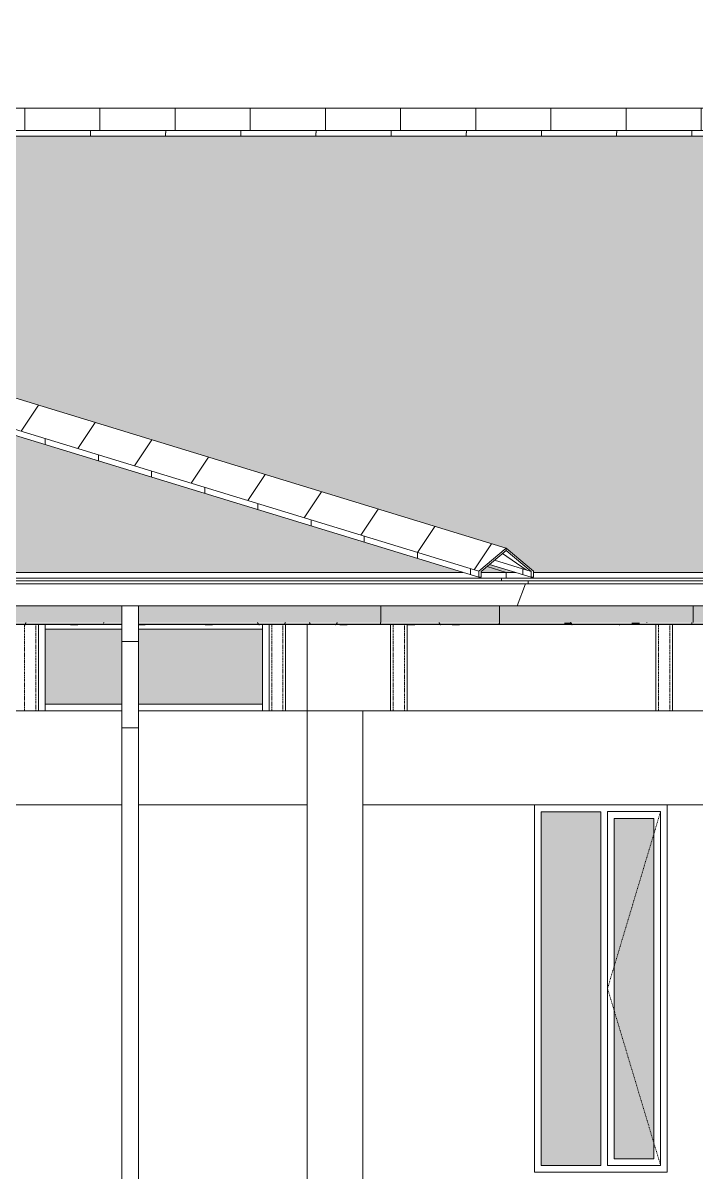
# Model space of a CAD drawing. Header units: millimetres. Extents: x -35517 to 139323, y -3702 to 5999.
# Drawn here: x -17809 to -14765, y 720 to 5915 of the extents above; entities that cross this region are included whole.
import ezdxf

# ---------------------------------------------------------------- set-up
doc = ezdxf.new("R2010")
doc.units = ezdxf.units.MM
doc.linetypes.add('Dash', pattern=[6.35, 3.175, -3.175])
doc.linetypes.add('Hidden', pattern=[7.14375, 4.7625, -2.38125])
for name, color, linetype, lineweight in [('A-GENM', 13, 'Continuous', 5), ('A-GLAZ', 151, 'Continuous', 5), ('A-GLAZ-CURT', 52, 'Continuous', 5), ('A-GLAZ-CWMG', 51, 'Continuous', 5), ('A-GLAZ-HDLN', 1, 'Dash', 9), ('A-ROOF', 132, 'Continuous', 9), ('A-ROOF-OTLN', 132, 'Continuous', 5), ('A-ROOF-PATT', 132, 'Continuous', 9), ('A-WALL', 113, 'Continuous', 9), ('I-WALL', 2, 'Continuous', 9), ('S-COLS', 52, 'Continuous', 5)]:
    doc.layers.add(name, color=color, linetype=linetype, lineweight=lineweight)
pattern_1 = [(0, (-28770.69, 0), (406.4, 101.6), [33.528, -271.272, 33.528, -271.272, -1625.6]), (0, (-28770.69, 0), (406.4, 101.6), [-609.6, 33.528, -576.072, 33.528, -271.272, -711.2]), (0, (-28770.69, 0), (406.4, 101.6), [-1524, 33.528, -169.672, 33.528, -474.472]), (120, (-28618.29, 50.8), (-291.18818, 301.15272), [33.528, -271.272, 33.528, -271.272, -1625.6]), (120, (-28618.29, 50.8), (-291.18818, 301.15272), [-609.6, 33.528, -576.072, 33.528, -271.272, -711.2]), (120, (-28618.29, 50.8), (-291.18818, 301.15272), [-1524, 33.528, -169.672, 33.528, -474.472]), (240, (-28567.49, 254), (-115.21182, -402.75272), [33.528, -271.272, 33.528, -271.272, -1625.6]), (240, (-28567.49, 254), (-115.21182, -402.75272), [-609.6, 33.528, -576.072, 33.528, -271.272, -711.2]), (240, (-28567.49, 254), (-115.21182, -402.75272), [-1524, 33.528, -169.672, 33.528, -474.472])]

# ---------------------------------------------------------------- blocks, each defined once
blk = doc.blocks.new('Column Steel Square Hollow Sections - 75x75-V136-GENERAL NORTH ELEVATION')
at = {"layer": 'S-COLS', "linetype": 'Hidden'}
for p, q in [((-16684.1, 3195), (-16684.1, 2805)), ((-16633.1, 2805), (-16633.1, 3195))]:
    blk.add_line(p, q, dxfattribs=at)
blk = doc.blocks.new('W-02 900x1660 - 600-1481346-GENERAL NORTH ELEVATION')
at = {"layer": 'A-GLAZ'}
for points in [[(-15195.1, 750), (-15195.1, 2349), (-15465.1, 2349), (-15465.1, 750), (-15244, 750)], [(-14955.1, 780), (-14955.1, 2319), (-15135.1, 2319), (-15135.1, 780), (-15002.7, 780)]]:
    blk.add_hatch(color=256, dxfattribs=at).paths.add_polyline_path(points)
for p, q in [((-15465.1, 2349), (-15465.1, 750)), ((-15465.1, 2349), (-15195.1, 2349)), ((-15195.1, 750), (-15195.1, 2349)), ((-14925.1, 2350), (-15165.1, 2350)), ((-15165.1, 2350), (-15165.1, 750)), ((-14925.1, 750), (-14925.1, 2350)), ((-15135.1, 2319), (-14955.1, 2319)), ((-15135.1, 780), (-15135.1, 2319)), ((-14955.1, 2319), (-14955.1, 780)), ((-14955.1, 780), (-15135.1, 780)), ((-15465.1, 750), (-15195.1, 750)), ((-15165.1, 750), (-14925.1, 750))]:
    blk.add_line(p, q, dxfattribs=at)
at = {"layer": 'A-GLAZ-HDLN'}
for p, q in [((-14925.1, 2350), (-15165.1, 1550)), ((-15165.1, 1550), (-14925.1, 750))]:
    blk.add_line(p, q, dxfattribs=at)
blk = doc.blocks.new('FP_143-GENERAL NORTH ELEVATION')
at = {"layer": 'A-ROOF-OTLN'}
blk.add_line((-15663.1, 3195), (-12546.1, 3195), dxfattribs=at)
at = {"layer": 'A-ROOF-PATT', "lineweight": 5}
for p, q in [((-15656.3, 3197), (-12546.1, 3197)), ((-15359.5, 3201.8), (-15326, 3201.8)), ((-15333.3, 3204.1), (-15333.5, 3204.5)), ((-15333.1, 3203.8), (-15333.3, 3204.1)), ((-15332.9, 3203.4), (-15333.1, 3203.8)), ((-15332.7, 3203), (-15332.9, 3203.4)), ((-15332.5, 3202.6), (-15332.7, 3203)), ((-15332.3, 3202.3), (-15332.5, 3202.6)), ((-15332.1, 3201.9), (-15332.3, 3202.3)), ((-15331.9, 3201.6), (-15332.1, 3201.9)), ((-15331.7, 3201.2), (-15331.9, 3201.6)), ((-15331.6, 3200.9), (-15331.7, 3201.2)), ((-15331.4, 3200.5), (-15331.6, 3200.9)), ((-15331.2, 3200.2), (-15331.4, 3200.5)), ((-15331, 3199.8), (-15331.2, 3200.2)), ((-15330.8, 3199.5), (-15331, 3199.8)), ((-15330.6, 3199.2), (-15330.8, 3199.5)), ((-15330.4, 3198.8), (-15330.6, 3199.2)), ((-15330.2, 3198.5), (-15330.4, 3198.8)), ((-15330, 3198.2), (-15330.2, 3198.5)), ((-15329.8, 3197.9), (-15330, 3198.2)), ((-15329.6, 3197.6), (-15329.8, 3197.9)), ((-15329.5, 3197.4), (-15329.6, 3197.6)), ((-15329.3, 3197.1), (-15329.5, 3197.4)), ((-15329.1, 3196.8), (-15329.3, 3197.1)), ((-15328.9, 3196.6), (-15329.1, 3196.8)), ((-15328.7, 3196.3), (-15328.9, 3196.6)), ((-15328.5, 3196.1), (-15328.7, 3196.3)), ((-15328.3, 3195.9), (-15328.5, 3196.1)), ((-15328.1, 3195.7), (-15328.3, 3195.9)), ((-15327.9, 3195.5), (-15328.1, 3195.7)), ((-15327.7, 3195.3), (-15327.9, 3195.5)), ((-15327.5, 3195.1), (-15327.7, 3195.3)), ((-15327.3, 3194.9), (-15327.5, 3195.1)), ((-15327.2, 3194.8), (-15327.3, 3194.9)), ((-15327, 3194.6), (-15327.2, 3194.8)), ((-15326.8, 3194.5), (-15327, 3194.6)), ((-15326.6, 3194.4), (-15326.8, 3194.5)), ((-15326.4, 3194.2), (-15326.6, 3194.4)), ((-15326.2, 3194.2), (-15326.4, 3194.2)), ((-15326, 3194.1), (-15326.2, 3194.2)), ((-15325.8, 3194), (-15326, 3194.1)), ((-15325.6, 3193.9), (-15325.8, 3194)), ((-15325.4, 3193.9), (-15325.6, 3193.9)), ((-15325.2, 3193.9), (-15325.4, 3193.9)), ((-15325, 3193.8), (-15325.2, 3193.9)), ((-15112.1, 3193.9), (-15112.3, 3193.8)), ((-15111.9, 3193.9), (-15112.1, 3193.9)), ((-15111.7, 3193.9), (-15111.9, 3193.9)), ((-15111.6, 3194), (-15111.7, 3193.9)), ((-15111.4, 3194.1), (-15111.6, 3194)), ((-15111.2, 3194.1), (-15111.4, 3194.1)), ((-15111, 3194.2), (-15111.2, 3194.1)), ((-15110.8, 3194.4), (-15111, 3194.2)), ((-15110.6, 3194.5), (-15110.8, 3194.4)), ((-15110.4, 3194.6), (-15110.6, 3194.5)), ((-15110.2, 3194.7), (-15110.4, 3194.6)), ((-15110, 3194.9), (-15110.2, 3194.7)), ((-15109.8, 3195.1), (-15110, 3194.9)), ((-15109.7, 3195.2), (-15109.8, 3195.1)), ((-15054.7, 3201.8), (-15021.2, 3201.8)), ((-14987.5, 3202.8), (-14987.6, 3202.5)), ((-14987.3, 3203.1), (-14987.5, 3202.8)), ((-14987.1, 3203.5), (-14987.3, 3203.1)), ((-14986.9, 3203.8), (-14987.1, 3203.5)), ((-14986.8, 3204.2), (-14986.9, 3203.8)), ((-14986.6, 3204.5), (-14986.8, 3204.2)), ((-14973.8, 3194), (-14974, 3194.1)), ((-14973.6, 3193.9), (-14973.8, 3194)), ((-14973.5, 3193.9), (-14973.6, 3193.9)), ((-14973.3, 3193.9), (-14973.5, 3193.9)), ((-14973.1, 3193.8), (-14973.3, 3193.9)), ((-14783.3, 3197), (-14783.3, 3204.5))]:
    blk.add_line(p, q, dxfattribs=at)
blk = doc.blocks.new('FP_144-GENERAL NORTH ELEVATION')
at = {"layer": 'A-ROOF-OTLN'}
for p, q in [((-27098.6, 3195), (-17362.1, 3195)), ((-17287.1, 3195), (-15663.1, 3195))]:
    blk.add_line(p, q, dxfattribs=at)
at = {"layer": 'A-ROOF-PATT', "lineweight": 5}
for p, q in [((-27098.6, 3197), (-17362.1, 3197)), ((-17803.7, 3193.9), (-17803.9, 3193.8)), ((-17803.5, 3193.9), (-17803.7, 3193.9)), ((-17803.3, 3193.9), (-17803.5, 3193.9)), ((-17803.1, 3194), (-17803.3, 3193.9)), ((-17802.9, 3194.1), (-17803.1, 3194)), ((-17802.7, 3194.2), (-17802.9, 3194.1)), ((-17802.5, 3194.2), (-17802.7, 3194.2)), ((-17802.3, 3194.4), (-17802.5, 3194.2)), ((-17802.1, 3194.5), (-17802.3, 3194.4)), ((-17802, 3194.6), (-17802.1, 3194.5)), ((-17801.8, 3194.8), (-17802, 3194.6)), ((-17801.6, 3194.9), (-17801.8, 3194.8)), ((-17801.4, 3195.1), (-17801.6, 3194.9)), ((-17801.2, 3195.3), (-17801.4, 3195.1)), ((-17801, 3195.5), (-17801.2, 3195.3)), ((-17800.8, 3195.7), (-17801, 3195.5)), ((-17800.6, 3195.9), (-17800.8, 3195.7)), ((-17800.4, 3196.1), (-17800.6, 3195.9)), ((-17800.2, 3196.3), (-17800.4, 3196.1)), ((-17800, 3196.6), (-17800.2, 3196.3)), ((-17799.9, 3196.8), (-17800, 3196.6)), ((-17799.7, 3197.1), (-17799.9, 3196.8)), ((-17799.5, 3197.4), (-17799.7, 3197.1)), ((-17799.3, 3197.6), (-17799.5, 3197.4)), ((-17799.1, 3197.9), (-17799.3, 3197.6)), ((-17798.9, 3198.2), (-17799.1, 3197.9)), ((-17798.7, 3198.5), (-17798.9, 3198.2)), ((-17798.5, 3198.8), (-17798.7, 3198.5)), ((-17798.3, 3199.2), (-17798.5, 3198.8)), ((-17798.1, 3199.5), (-17798.3, 3199.2)), ((-17797.9, 3199.8), (-17798.1, 3199.5)), ((-17797.7, 3200.2), (-17797.9, 3199.8)), ((-17797.6, 3200.5), (-17797.7, 3200.2)), ((-17797.4, 3200.9), (-17797.6, 3200.5)), ((-17797.2, 3201.2), (-17797.4, 3200.9)), ((-17797, 3201.6), (-17797.2, 3201.2)), ((-17796.8, 3201.9), (-17797, 3201.6)), ((-17796.8, 3194.2), (-17796.9, 3194.3)), ((-17796.6, 3202.3), (-17796.8, 3201.9)), ((-17796.6, 3194.1), (-17796.8, 3194.2)), ((-17796.4, 3202.6), (-17796.6, 3202.3)), ((-17796.4, 3194.1), (-17796.6, 3194.1)), ((-17796.2, 3203), (-17796.4, 3202.6)), ((-17796.2, 3194), (-17796.4, 3194.1)), ((-17796, 3203.4), (-17796.2, 3203)), ((-17796, 3193.9), (-17796.2, 3194)), ((-17795.8, 3203.8), (-17796, 3203.4)), ((-17795.8, 3193.9), (-17796, 3193.9)), ((-17795.6, 3204.1), (-17795.8, 3203.8)), ((-17795.6, 3193.9), (-17795.8, 3193.9)), ((-17795.4, 3204.5), (-17795.6, 3204.1)), ((-17795.5, 3193.8), (-17795.6, 3193.9)), ((-17594.7, 3193.9), (-17561.2, 3193.9)), ((-17444.8, 3202), (-17445, 3201.6)), ((-17444.6, 3202.3), (-17444.8, 3202)), ((-17444.4, 3202.7), (-17444.6, 3202.3)), ((-17444.2, 3203.1), (-17444.4, 3202.7)), ((-17444.1, 3203.4), (-17444.2, 3203.1)), ((-17443.9, 3203.8), (-17444.1, 3203.4)), ((-17443.7, 3204.1), (-17443.9, 3203.8)), ((-17443.5, 3204.5), (-17443.7, 3204.1)), ((-17287.1, 3197), (-15656.3, 3197)), ((-17287.1, 3193.9), (-17256.4, 3193.9)), ((-16985.1, 3193.9), (-16951.6, 3193.9)), ((-16747.8, 3204.1), (-16748, 3204.5)), ((-16747.7, 3203.8), (-16747.8, 3204.1)), ((-16747.5, 3203.4), (-16747.7, 3203.8)), ((-16747.3, 3203), (-16747.5, 3203.4)), ((-16747.1, 3202.6), (-16747.3, 3203)), ((-16746.9, 3202.3), (-16747.1, 3202.6)), ((-16746.7, 3201.9), (-16746.9, 3202.3)), ((-16746.5, 3201.6), (-16746.7, 3201.9)), ((-16746.3, 3201.2), (-16746.5, 3201.6)), ((-16746.1, 3200.9), (-16746.3, 3201.2)), ((-16745.9, 3200.5), (-16746.1, 3200.9)), ((-16745.7, 3200.2), (-16745.9, 3200.5)), ((-16745.5, 3199.8), (-16745.7, 3200.2)), ((-16745.4, 3199.5), (-16745.5, 3199.8)), ((-16745.2, 3199.2), (-16745.4, 3199.5)), ((-16745, 3198.8), (-16745.2, 3199.2)), ((-16744.8, 3198.5), (-16745, 3198.8)), ((-16744.6, 3198.2), (-16744.8, 3198.5)), ((-16744.4, 3197.9), (-16744.6, 3198.2)), ((-16744.2, 3197.6), (-16744.4, 3197.9)), ((-16744, 3197.4), (-16744.2, 3197.6)), ((-16743.8, 3197.1), (-16744, 3197.4)), ((-16743.6, 3196.8), (-16743.8, 3197.1)), ((-16743.4, 3196.6), (-16743.6, 3196.8)), ((-16743.2, 3196.3), (-16743.4, 3196.6)), ((-16743.1, 3196.1), (-16743.2, 3196.3)), ((-16742.9, 3195.9), (-16743.1, 3196.1)), ((-16742.7, 3195.7), (-16742.9, 3195.9)), ((-16742.5, 3195.5), (-16742.7, 3195.7)), ((-16742.3, 3195.3), (-16742.5, 3195.5)), ((-16742.1, 3195.1), (-16742.3, 3195.3)), ((-16741.9, 3194.9), (-16742.1, 3195.1)), ((-16741.7, 3194.8), (-16741.9, 3194.9)), ((-16741.5, 3194.6), (-16741.7, 3194.8)), ((-16741.3, 3194.5), (-16741.5, 3194.6)), ((-16741.1, 3194.4), (-16741.3, 3194.5)), ((-16740.9, 3194.2), (-16741.1, 3194.4)), ((-16740.8, 3194.2), (-16740.9, 3194.2)), ((-16740.6, 3194.1), (-16740.8, 3194.2)), ((-16740.4, 3194), (-16740.6, 3194.1)), ((-16740.2, 3193.9), (-16740.4, 3194)), ((-16740, 3193.9), (-16740.2, 3193.9)), ((-16739.8, 3193.9), (-16740, 3193.9)), ((-16739.6, 3193.8), (-16739.8, 3193.9)), ((-16625.7, 3198.3), (-16625.9, 3198)), ((-16625.5, 3198.6), (-16625.7, 3198.3)), ((-16625.3, 3198.9), (-16625.5, 3198.6)), ((-16625.1, 3199.2), (-16625.3, 3198.9)), ((-16624.9, 3199.5), (-16625.1, 3199.2)), ((-16624.7, 3199.9), (-16624.9, 3199.5)), ((-16624.5, 3200.2), (-16624.7, 3199.9)), ((-16624.4, 3200.5), (-16624.5, 3200.2)), ((-16624.2, 3200.9), (-16624.4, 3200.5)), ((-16624, 3201.2), (-16624.2, 3200.9)), ((-16623.8, 3201.6), (-16624, 3201.2)), ((-16623.6, 3201.9), (-16623.8, 3201.6)), ((-16623.4, 3202.3), (-16623.6, 3201.9)), ((-16623.2, 3202.7), (-16623.4, 3202.3)), ((-16623, 3203), (-16623.2, 3202.7)), ((-16622.8, 3203.4), (-16623, 3203)), ((-16622.7, 3203.8), (-16622.8, 3203.4)), ((-16622.5, 3204.1), (-16622.7, 3203.8)), ((-16622.3, 3204.5), (-16622.5, 3204.1)), ((-16513.2, 3204.1), (-16513.4, 3204.5)), ((-16513, 3203.8), (-16513.2, 3204.1)), ((-16512.8, 3203.4), (-16513, 3203.8)), ((-16512.6, 3203), (-16512.8, 3203.4)), ((-16512.4, 3202.7), (-16512.6, 3203)), ((-16512.3, 3202.3), (-16512.4, 3202.7)), ((-16512.1, 3201.9), (-16512.3, 3202.3)), ((-16511.9, 3201.6), (-16512.1, 3201.9)), ((-16511.7, 3201.2), (-16511.9, 3201.6)), ((-16511.5, 3200.9), (-16511.7, 3201.2)), ((-16511.3, 3200.5), (-16511.5, 3200.9)), ((-16511.1, 3200.2), (-16511.3, 3200.5)), ((-16510.9, 3199.9), (-16511.1, 3200.2)), ((-16510.7, 3199.5), (-16510.9, 3199.9)), ((-16510.5, 3199.2), (-16510.7, 3199.5)), ((-16510.4, 3198.9), (-16510.5, 3199.2)), ((-16510.2, 3198.6), (-16510.4, 3198.9)), ((-16510, 3198.3), (-16510.2, 3198.6)), ((-16509.8, 3198), (-16510, 3198.3)), ((-16509.6, 3197.7), (-16509.8, 3198)), ((-16509.4, 3197.4), (-16509.6, 3197.7)), ((-16509.2, 3197.1), (-16509.4, 3197.4)), ((-16509, 3196.9), (-16509.2, 3197.1)), ((-16508.8, 3196.6), (-16509, 3196.9)), ((-16508.6, 3196.4), (-16508.8, 3196.6)), ((-16508.5, 3196.1), (-16508.6, 3196.4)), ((-16508.3, 3195.9), (-16508.5, 3196.1)), ((-16508.1, 3195.7), (-16508.3, 3195.9)), ((-16507.9, 3195.5), (-16508.1, 3195.7)), ((-16507.7, 3195.3), (-16507.9, 3195.5)), ((-16507.5, 3195.1), (-16507.7, 3195.3)), ((-16395.9, 3193.9), (-16396.1, 3193.8)), ((-16395.7, 3193.9), (-16395.9, 3193.9)), ((-16395.5, 3193.9), (-16395.7, 3193.9)), ((-16395.3, 3194), (-16395.5, 3193.9)), ((-16395.1, 3194.1), (-16395.3, 3194)), ((-16394.9, 3194.2), (-16395.1, 3194.1)), ((-16394.7, 3194.2), (-16394.9, 3194.2)), ((-16394.5, 3194.4), (-16394.7, 3194.2)), ((-16394.3, 3194.5), (-16394.5, 3194.4)), ((-16394.1, 3194.6), (-16394.3, 3194.5)), ((-16394, 3194.8), (-16394.1, 3194.6)), ((-16393.8, 3194.9), (-16394, 3194.8)), ((-16393.6, 3195.1), (-16393.8, 3194.9)), ((-16393.4, 3195.3), (-16393.6, 3195.1)), ((-16393.2, 3195.5), (-16393.4, 3195.3)), ((-16393, 3195.7), (-16393.2, 3195.5)), ((-16392.8, 3195.9), (-16393, 3195.7)), ((-16392.6, 3196.1), (-16392.8, 3195.9)), ((-16392.4, 3196.3), (-16392.6, 3196.1)), ((-16392.2, 3196.6), (-16392.4, 3196.3)), ((-16392, 3196.8), (-16392.2, 3196.6)), ((-16391.8, 3197.1), (-16392, 3196.8)), ((-16391.7, 3197.4), (-16391.8, 3197.1)), ((-16391.5, 3197.6), (-16391.7, 3197.4)), ((-16391.3, 3197.9), (-16391.5, 3197.6)), ((-16391.1, 3198.2), (-16391.3, 3197.9)), ((-16390.9, 3198.5), (-16391.1, 3198.2)), ((-16390.7, 3198.8), (-16390.9, 3198.5)), ((-16390.5, 3199.2), (-16390.7, 3198.8)), ((-16390.3, 3199.5), (-16390.5, 3199.2)), ((-16390.1, 3199.8), (-16390.3, 3199.5)), ((-16389.9, 3200.2), (-16390.1, 3199.8)), ((-16389.7, 3200.5), (-16389.9, 3200.2)), ((-16389.6, 3200.9), (-16389.7, 3200.5)), ((-16389.4, 3201.2), (-16389.6, 3200.9)), ((-16389.2, 3201.6), (-16389.4, 3201.2)), ((-16389, 3201.9), (-16389.2, 3201.6)), ((-16388.8, 3202.3), (-16389, 3201.9)), ((-16388.6, 3202.6), (-16388.8, 3202.3)), ((-16388.4, 3203), (-16388.6, 3202.6)), ((-16388.2, 3203.4), (-16388.4, 3203)), ((-16388, 3203.8), (-16388.2, 3203.4)), ((-16387.8, 3204.1), (-16388, 3203.8)), ((-16387.6, 3204.5), (-16387.8, 3204.1)), ((-16375.5, 3193.9), (-16342, 3193.9)), ((-16192.1, 3197), (-16192.1, 3204.5)), ((-16070.7, 3193.9), (-16037.2, 3193.9)), ((-15926.6, 3204.1), (-15926.8, 3204.5)), ((-15926.4, 3203.8), (-15926.6, 3204.1)), ((-15926.2, 3203.4), (-15926.4, 3203.8)), ((-15926, 3203), (-15926.2, 3203.4)), ((-15925.9, 3202.6), (-15926, 3203)), ((-15925.7, 3202.3), (-15925.9, 3202.6)), ((-15925.5, 3201.9), (-15925.7, 3202.3)), ((-15925.3, 3201.6), (-15925.5, 3201.9)), ((-15925.1, 3201.2), (-15925.3, 3201.6)), ((-15924.9, 3200.9), (-15925.1, 3201.2)), ((-15924.7, 3200.5), (-15924.9, 3200.9)), ((-15924.5, 3200.2), (-15924.7, 3200.5)), ((-15924.3, 3199.8), (-15924.5, 3200.2)), ((-15924.1, 3199.5), (-15924.3, 3199.8)), ((-15923.9, 3199.2), (-15924.1, 3199.5)), ((-15923.7, 3198.8), (-15923.9, 3199.2)), ((-15923.6, 3198.5), (-15923.7, 3198.8)), ((-15923.4, 3198.2), (-15923.6, 3198.5)), ((-15923.2, 3197.9), (-15923.4, 3198.2)), ((-15923, 3197.6), (-15923.2, 3197.9)), ((-15922.8, 3197.4), (-15923, 3197.6)), ((-15922.6, 3197.1), (-15922.8, 3197.4)), ((-15922.4, 3196.8), (-15922.6, 3197.1)), ((-15922.2, 3196.6), (-15922.4, 3196.8)), ((-15922, 3196.3), (-15922.2, 3196.6)), ((-15921.8, 3196.1), (-15922, 3196.3)), ((-15921.6, 3195.9), (-15921.8, 3196.1)), ((-15921.4, 3195.7), (-15921.6, 3195.9)), ((-15921.3, 3195.5), (-15921.4, 3195.7)), ((-15921.1, 3195.3), (-15921.3, 3195.5)), ((-15920.9, 3195.1), (-15921.1, 3195.3)), ((-15920.7, 3194.9), (-15920.9, 3195.1)), ((-15920.5, 3194.8), (-15920.7, 3194.9)), ((-15920.3, 3194.6), (-15920.5, 3194.8)), ((-15920.1, 3194.5), (-15920.3, 3194.6)), ((-15919.9, 3194.4), (-15920.1, 3194.5)), ((-15919.7, 3194.2), (-15919.9, 3194.4)), ((-15919.5, 3194.2), (-15919.7, 3194.2)), ((-15919.3, 3194.1), (-15919.5, 3194.2)), ((-15919.2, 3194), (-15919.3, 3194.1)), ((-15919, 3193.9), (-15919.2, 3194)), ((-15918.8, 3193.9), (-15919, 3193.9)), ((-15918.6, 3193.9), (-15918.8, 3193.9)), ((-15918.4, 3193.8), (-15918.6, 3193.9)), ((-15867.5, 3193.9), (-15834, 3193.9))]:
    blk.add_line(p, q, dxfattribs=at)
blk = doc.blocks.new('Column Steel Square Hollow Sections - 75x75-V145-GENERAL NORTH ELEVATION')
at = {"layer": 'S-COLS', "linetype": 'Hidden'}
for p, q in [((-17802.2, 3195), (-17802.2, 2805)), ((-17751.2, 2805), (-17751.2, 3195))]:
    blk.add_line(p, q, dxfattribs=at)
blk = doc.blocks.new('Column Steel Square Hollow Sections - 75x75-1394927-GENERAL NORTH ELEVATION')
at = {"layer": 'S-COLS', "linetype": 'Hidden'}
for p, q in [((-30156.1, 3195), (-30156.1, 2805)), ((-30105.1, 2805), (-30105.1, 3195))]:
    blk.add_line(p, q, dxfattribs=at)
blk = doc.blocks.new('Column Steel Square Hollow Sections - 75x75-V148-GENERAL NORTH ELEVATION')
at = {"layer": 'S-COLS', "linetype": 'Hidden'}
for p, q in [((-16134.1, 3195), (-16134.1, 2805)), ((-16083.1, 2805), (-16083.1, 3195))]:
    blk.add_line(p, q, dxfattribs=at)
blk = doc.blocks.new('System Panel - Glazed-V166-GENERAL NORTH ELEVATION')
at = {"layer": 'A-GLAZ-CURT'}
h = blk.add_hatch(color=256, dxfattribs=at)
h.paths.add_polyline_path([(-17709.2, 2835), (-17362.1, 2835), (-17362.1, 3175), (-17709.2, 3175), (-17709.2, 2997)])
h.paths.add_polyline_path([(-17287.1, 2835), (-16726.1, 2835), (-16726.1, 3175), (-17287.1, 3175), (-17287.1, 2997)])
blk = doc.blocks.new('Rectangular Mullion - Sheerclip 15 - 75x50 Aluminium Top and Side A Edge Frame-V167-GENERAL NORTH ELEVATION')
at = {"layer": 'A-GLAZ-CWMG'}
for p, q in [((-17709.2, 3175), (-17709.2, 3195)), ((-17362.1, 3175), (-17709.2, 3175)), ((-16726.1, 3175), (-17287.1, 3175)), ((-16726.1, 3195), (-16726.1, 3175))]:
    blk.add_line(p, q, dxfattribs=at)
blk = doc.blocks.new('Rectangular Mullion - Sheerclip 15 - 75x50 Aluminium Top and Side A Edge Frame-V168-GENERAL NORTH ELEVATION')
at = {"layer": 'A-GLAZ-CWMG'}
for p, q in [((-17709.2, 2805), (-17709.2, 2835)), ((-17362.1, 2835), (-17709.2, 2835)), ((-16726.1, 2835), (-17287.1, 2835)), ((-16726.1, 2835), (-16726.1, 2805))]:
    blk.add_line(p, q, dxfattribs=at)
blk = doc.blocks.new('Rectangular Mullion - Sheerclip 15 - 75x50 Aluminium Bottom Side B Edge Frame-V169-GENERAL NORTH ELEVATION')
at = {"layer": 'A-GLAZ-CWMG'}
for p, q in [((-16726.1, 3195), (-16726.1, 2805)), ((-16696.1, 2805), (-16696.1, 3195))]:
    blk.add_line(p, q, dxfattribs=at)
blk = doc.blocks.new('Rectangular Mullion - Sheerclip 15 - 75x50 Aluminium Bottom Side B Edge Frame-V170-GENERAL NORTH ELEVATION')
at = {"layer": 'A-GLAZ-CWMG'}
for p, q in [((-17739.2, 2805), (-17739.2, 3195)), ((-17709.2, 3195), (-17709.2, 2805))]:
    blk.add_line(p, q, dxfattribs=at)
blk = doc.blocks.new('Downpipe - Downpipe-V172-GENERAL NORTH ELEVATION')
at = {"layer": 'A-GENM'}
for p, q in [((-17362.1, 3119), (-17362.1, 3280.1)), ((-17287.1, 3280.1), (-17287.1, 3119)), ((-17362.1, 3119), (-17287.1, 3119)), ((-17362.1, 2727.6), (-17362.1, 3119)), ((-17287.1, 3119), (-17287.1, 2727.6)), ((-17362.1, 2727.6), (-17287.1, 2727.6)), ((-17362.1, 144.1), (-17362.1, 2727.6)), ((-17287.1, 2727.6), (-17287.1, 144.1)), ((-17362.1, 151.5), (-17287.1, 151.5)), ((-17362.1, 55.9), (-17362.1, 151.5)), ((-17287.1, 144.1), (-17362.1, 144.1)), ((-17287.1, 55.9), (-17287.1, 151.5)), ((-17362.1, 55.9), (-17287.1, 55.9)), ((-17362.1, 48.6), (-17362.1, 55.9)), ((-17287.1, 55.9), (-17287.1, 48.6)), ((-17287.1, 48.6), (-17362.1, 48.6)), ((-17362.1, 2.4), (-17362.1, 48.6)), ((-17287.1, 48.6), (-17287.1, 8.9))]:
    blk.add_line(p, q, dxfattribs=at)

msp = doc.modelspace()

# ---------------------------------------------------------------- hatches: boundary and pattern name
at = {"layer": 'A-ROOF-PATT', "lineweight": 5}
h = msp.add_hatch(dxfattribs=at)
h.set_pattern_fill('FP_35', color=256, style=0, pattern_type=2)
h.set_pattern_definition([(56.205, (-19569.68, 4676), (-308.4, -0.001), [])])
h.paths.add_polyline_path([(-15747.3, 3436.8), (-15623.6, 3540.1), (-23392.1, 5915.2), (-23392.1, 5774), (-16868.5, 3779.6)])
h = msp.add_hatch(dxfattribs=at)
h.set_pattern_fill('FP_34', color=256, style=0, pattern_type=2)
h.set_pattern_definition([(90, (-19631.56, 4618.24), (-240.416, 1e-14), [])])
h.paths.add_polyline_path([(-15747.3, 3424.6), (-15747.3, 3436.8), (-23392.1, 5774), (-23392.1, 5761.9), (-15871, 3462.5)])
h = msp.add_hatch(dxfattribs=at)
h.set_pattern_fill('FP_6', color=256, style=0, pattern_type=2)
h.set_pattern_definition([(0, (0, 9894.844), (323.85, 44.557), [76.2, -63.5, 88.9, -38.1, -165.1]), (0, (0, 9894.844), (323.85, 44.557), [-266.7, 114.3, -50.8]), (0, (76.2, 9896.7), (323.85, 44.557), [63.5, -241.3, 50.8, -76.2]), (0, (228.6, 9892.06), (323.85, 44.557), [38.1, -393.7]), (90, (0, 9894.84), (-107.95, 44.557), [42.701, -135.529]), (90, (76.2, 9894.84), (-107.95, 44.557), [41.773, -136.457]), (90, (139.7, 9894.84), (-107.95, 44.557), [38.988, -139.242]), (90, (228.6, 9892.06), (-107.95, 44.557), [42.701, -135.529]), (90, (266.7, 9892.06), (-107.95, 44.557), [42.701, -135.529]), (90, (381, 9894.84), (-107.95, 44.557), [40.844, -137.385])])
h.paths.add_polyline_path([(-31160.6, 3431.1), (-31047.4, 3431.1), (-31047.4, 3435.3), (-31074.1, 3457.6), (-31146.9, 3435.3)])
h.paths.add_polyline_path([(-30965.3, 3431.1), (-15818.8, 3431.1), (-23392.1, 5746.5), (-30946.9, 3436.8)])
h.paths.add_polyline_path([(-15706, 3431.1), (-15623.6, 3431.1), (-15710.1, 3457.6), (-15736.7, 3435.3), (-15736.7, 3431.1)])
h = msp.add_hatch(dxfattribs=at)
h.set_pattern_fill('FP_33', color=256, style=0, pattern_type=2)
h.set_pattern_definition([(90, (-19631.56, 4604.5), (-240.416, 1e-14), [])])
h.paths.add_polyline_path([(-15747.3, 3409.3), (-15747.3, 3424.6), (-23392.1, 5761.9), (-23392.1, 5746.5), (-15871, 3447.1)])
h = msp.add_hatch(dxfattribs=at)
h.set_pattern_fill('FP_9', color=256, style=0, pattern_type=2)
h.set_pattern_definition([(90, (-14061.3, 5480.25), (-340, 2e-14), [])])
h.paths.add_polyline_path([(-6062.2, 5429.7), (-5983.4, 5524.3), (-5994.6, 5530.8), (-22110.2, 5530.8), (-22089.9, 5517.1), (-21804.1, 5429.7), (-7199.3, 5429.7)])
h.paths.add_polyline_path([(-5983.3, 5524.5), (-5978.1, 5530.8), (-5989.2, 5530.8), (-5985.8, 5527.2)])
h = msp.add_hatch(dxfattribs=at)
h.set_pattern_fill('FP_8', color=256, style=0, pattern_type=2)
h.set_pattern_definition([(90, (-14103.38, 5423.8), (-340, 2e-14), [])])
h.paths.add_polyline_path([(-9773.6, 5417.9), (-6063.7, 5417.9), (-6062.2, 5429.7), (-21804.1, 5429.7), (-21765.3, 5417.9), (-14922.2, 5417.9)])
h = msp.add_hatch(dxfattribs=at)
h.set_pattern_fill('FP_7', color=256, style=0, pattern_type=2)
h.set_pattern_definition([(90, (-14104.12, 5410.36), (-340, 2e-14), [])])
h.paths.add_polyline_path([(-14922.2, 5402.9), (-6065.6, 5402.9), (-6063.7, 5417.9), (-21765.3, 5417.9), (-21716.2, 5402.9), (-15510.4, 5402.9)])
h = msp.add_hatch(dxfattribs=at)
h.set_pattern_fill('FP_5', color=256, style=0, pattern_type=2)
h.set_pattern_definition([(0, (0, 6539.686), (323.85, 44.557), [76.2, -63.5, 88.9, -38.1, -165.1]), (0, (0, 6539.686), (323.85, 44.557), [-266.7, 114.3, -50.8]), (0, (76.2, 6541.543), (323.85, 44.557), [63.5, -241.3, 50.8, -76.2]), (0, (228.6, 6536.9), (323.85, 44.557), [38.1, -393.7]), (90, (0, 6539.69), (-107.95, 44.557), [42.701, -135.529]), (90, (76.2, 6539.69), (-107.95, 44.557), [41.773, -136.457]), (90, (139.7, 6539.69), (-107.95, 44.557), [38.988, -139.242]), (90, (228.6, 6536.9), (-107.95, 44.557), [42.701, -135.529]), (90, (266.7, 6536.9), (-107.95, 44.557), [42.701, -135.529]), (90, (381, 6539.69), (-107.95, 44.557), [40.844, -137.385])])
h.paths.add_polyline_path([(-8003.8, 3431.1), (383.6, 3431.1), (-6065.6, 5402.9), (-21716.2, 5402.9), (-15623.6, 3540.1), (-15499.8, 3435.3), (-15499.8, 3431.1), (-8164.7, 3431.1)])
h.paths.add_polyline_path([(526.4, 3431.1), (431.3, 3460.2), (415.6, 3449.7), (415.6, 3431.1), (523.6, 3431.1)])
h.paths.add_polyline_path([(-15581.9, 3431.1), (-15698.9, 3466.9), (-15710.1, 3457.6), (-15623.6, 3431.1)])
h = msp.add_hatch(dxfattribs=at)
h.set_pattern_fill('FP_30', color=256, style=0, pattern_type=2)
h.set_pattern_definition([(90, (-15623.56, 3474.71), (-240.42, 1e-14), [])])
h.paths.add_polyline_path([(-15747.3, 3409.3), (-15736.7, 3409.3), (-15736.7, 3435.3), (-15623.6, 3529.8), (-15510.4, 3435.3), (-15510.4, 3409.3), (-15499.8, 3409.3), (-15499.8, 3436.8), (-15623.6, 3540.1), (-15747.3, 3436.8), (-15747.3, 3424.6)])
h = msp.add_hatch(dxfattribs=at)
h.set_pattern_fill('FP_31', color=256, style=0, pattern_type=2)
h.set_pattern_definition([(90, (-19394.67, 4609.84), (-240.416, 1e-14), [])])
h.paths.add_polyline_path([(-15510.4, 3409.3), (-15510.4, 3435.3), (-15676.1, 3486), (-15698.9, 3466.9), (-15595.6, 3435.3)])
h = msp.add_hatch(dxfattribs=at)
h.set_pattern_fill('FP_32', color=256, style=0, pattern_type=2)
h.set_pattern_definition([(145.26, (-19451.24, 4670.12), (-143.142, 0.0011), [])])
h.paths.add_polyline_path([(-15510.4, 3435.3), (-15623.6, 3529.8), (-15676.1, 3486), (-15515.2, 3436.8)])
h = msp.add_hatch(dxfattribs=at)
h.set_pattern_fill('FP_26', color=256, style=0, pattern_type=2)
h.set_pattern_definition(pattern_1)
h.paths.add_polyline_path([(-23288.7, 3204.5), (-17362.1, 3204.5), (-17362.1, 3280.1), (-27098.6, 3280.1), (-27098.6, 3204.5), (-23449.6, 3204.5)])
h.paths.add_polyline_path([(-15653.6, 3204.5), (-15653.6, 3280.1), (-17287.1, 3280.1), (-17287.1, 3204.5), (-15887.6, 3204.5)])
h.paths.add_polyline_path([(-30368, 3204.5), (-27173.6, 3204.5), (-27173.6, 3280.1), (-31130.6, 3280.1), (-31130.6, 3204.5)])
h = msp.add_hatch(dxfattribs=at)
h.set_pattern_fill('FP_28', color=256, style=0, pattern_type=2)
h.set_pattern_definition([(0, (-23392.1, 3309.8), (0, 1200), []), (90, (-23392, 3309.8), (-2400, 1e-13), [])])
h.paths.add_polyline_path([(-23288.7, 3204.5), (-17362.1, 3204.5), (-17362.1, 3280.1), (-27098.6, 3280.1), (-27098.6, 3204.5), (-23449.6, 3204.5)])
h.paths.add_polyline_path([(-15653.6, 3204.5), (-15653.6, 3280.1), (-17287.1, 3280.1), (-17287.1, 3204.5), (-15887.6, 3204.5)])
h.paths.add_polyline_path([(-30368, 3204.5), (-27173.6, 3204.5), (-27173.6, 3280.1), (-31130.6, 3280.1), (-31130.6, 3204.5)])
h = msp.add_hatch(dxfattribs=at)
h.set_pattern_fill('FP_26', color=256, style=0, pattern_type=2)
h.set_pattern_definition(pattern_1)
h.paths.add_polyline_path([(-8486.5, 3204.5), (-1746.1, 3204.5), (-1746.1, 3280.1), (-12471.1, 3280.1), (-12471.1, 3204.5), (-8808.3, 3204.5)])
h.paths.add_polyline_path([(496.4, 3204.5), (496.4, 3280.1), (-1671.1, 3280.1), (-1671.1, 3204.5), (-120, 3204.5)])
h.paths.add_polyline_path([(-15645.4, 3204.5), (-12546.1, 3204.5), (-12546.1, 3280.1), (-15653.6, 3280.1), (-15653.6, 3204.5)])
h = msp.add_hatch(dxfattribs=at)
h.set_pattern_fill('FP_27', color=256, style=0, pattern_type=2)
h.set_pattern_definition([(0, (-7578.6, 3309.8), (0, 1200), []), (90, (-7578.6, 3309.8), (-2400, 1e-13), [])])
h.paths.add_polyline_path([(-8486.5, 3204.5), (-1746.1, 3204.5), (-1746.1, 3280.1), (-12471.1, 3280.1), (-12471.1, 3204.5), (-8808.3, 3204.5)])
h.paths.add_polyline_path([(496.4, 3204.5), (496.4, 3280.1), (-1671.1, 3280.1), (-1671.1, 3204.5), (-120, 3204.5)])
h.paths.add_polyline_path([(-15645.4, 3204.5), (-12546.1, 3204.5), (-12546.1, 3280.1), (-15653.6, 3280.1), (-15653.6, 3204.5)])

# ---------------------------------------------------------------- linework, layer by layer
at = {"layer": 'A-ROOF'}
for p, q in [((-30965.3, 3431.1), (-15818.8, 3431.1)), ((-15736.7, 3431.1), (-15581.9, 3431.1)), ((-15623.6, 3431.1), (-15710.1, 3457.6)), ((-15623.6, 3405), (-15623.6, 3431.1)), ((-15499.8, 3431.1), (383.6, 3431.1)), ((526.4, 3405), (-31160.6, 3405))]:
    msp.add_line(p, q, dxfattribs=at)
at = {"layer": 'A-ROOF-OTLN'}
for p, q in [((-15623.6, 3540.1), (-23392.1, 5915.2)), ((-15747.3, 3436.8), (-23392.1, 5774)), ((-15747.3, 3409.3), (-23392.1, 5746.5)), ((-5994.6, 5530.8), (-22110.2, 5530.8)), ((-6062.2, 5429.7), (-21804.1, 5429.7)), ((-6065.6, 5402.9), (-21716.2, 5402.9)), ((-15623.6, 3540.1), (-15747.3, 3436.8)), ((-15499.8, 3436.8), (-15623.6, 3540.1)), ((-15736.7, 3435.3), (-15623.6, 3529.8)), ((-15510.4, 3435.3), (-15676.1, 3486)), ((-15623.6, 3529.8), (-15510.4, 3435.3)), ((-15747.3, 3436.8), (-15747.3, 3409.3)), ((-15736.7, 3409.3), (-15736.7, 3435.3)), ((-15510.4, 3409.3), (-15698.9, 3466.9)), ((-15510.4, 3435.3), (-15510.4, 3409.3)), ((-15499.8, 3409.3), (-15499.8, 3436.8)), ((626.4, 3392.3), (-31260.6, 3392.3)), ((626.4, 3379.6), (-31260.6, 3379.6)), ((-15747.3, 3409.3), (-15736.7, 3409.3)), ((-15645.4, 3392.3), (-15645.4, 3405)), ((-15574.4, 3280.1), (-15536.3, 3379.6)), ((-15523.6, 3379.6), (-15523.6, 3392.3)), ((-15510.4, 3409.3), (-15499.8, 3409.3)), ((-1746.1, 3280.1), (-31209.8, 3280.1)), ((-15653.6, 3204.5), (-15653.6, 3280.1))]:
    msp.add_line(p, q, dxfattribs=at)
msp.add_open_spline([(-15663.1, 3195), (-15662.2, 3195), (-15661, 3195.2), (-15659.4, 3195.7), (-15658.5, 3196.2), (-15657.8, 3196.6), (-15657.1, 3197.1), (-15656.5, 3197.6), (-15655.9, 3198.2), (-15655.4, 3198.9), (-15654.8, 3199.7), (-15654.3, 3200.9), (-15653.7, 3202.4), (-15653.6, 3203.7), (-15653.6, 3204.5)], degree=3, knots=[0, 0, 0, 0, 0.166667, 0.25, 0.333333, 0.375, 0.416667, 0.5, 0.541667, 0.583333, 0.666667, 0.75, 0.833333, 1, 1, 1, 1], dxfattribs=at)
at = {"layer": 'A-WALL'}
for p, q in [((-16271.6, 2805), (-16523.6, 2805)), ((-16271.6, 27.9), (-16271.6, 2805)), ((-17362.1, 2380), (-27098.6, 2380)), ((-16523.6, 2380), (-17287.1, 2380)), ((-16523.6, 2380), (-16523.6, 25.7))]:
    msp.add_line(p, q, dxfattribs=at)
at = {"layer": 'I-WALL'}
for p, q in [((-16523.6, 2380), (-16523.6, 3195)), ((-17362.1, 2805), (-27098.6, 2805)), ((-16523.6, 2805), (-17287.1, 2805)), ((-12546.1, 2805), (-16271.6, 2805)), ((-16271.6, 2380), (-12546.1, 2380)), ((-15495.1, 720), (-15495.1, 2380)), ((-14895.1, 2380), (-14895.1, 720)), ((-14895.1, 720), (-15495.1, 720))]:
    msp.add_line(p, q, dxfattribs=at)
at = {"layer": 'S-COLS'}
for p, q in [((-17739.2, 3195), (-17739.2, 2805)), ((-16696.1, 2805), (-16696.1, 3195)), ((-16621.1, 3195), (-16621.1, 2805)), ((-16146.1, 2805), (-16146.1, 3195)), ((-16071.1, 3195), (-16071.1, 2805)), ((-14946.1, 2805), (-14946.1, 3195)), ((-14871.1, 3195), (-14871.1, 2805))]:
    msp.add_line(p, q, dxfattribs=at)

# ---------------------------------------------------------------- block references
at = {"layer": 'A-GENM'}
msp.add_blockref('Downpipe - Downpipe-V172-GENERAL NORTH ELEVATION', (0, 0), dxfattribs=at)
at = {"layer": 'A-GLAZ'}
msp.add_blockref('W-02 900x1660 - 600-1481346-GENERAL NORTH ELEVATION', (0, 0), dxfattribs=at)
at = {"layer": 'A-GLAZ-CURT'}
msp.add_blockref('System Panel - Glazed-V166-GENERAL NORTH ELEVATION', (0, 0), dxfattribs=at)
at = {"layer": 'A-GLAZ-CWMG'}
for name in ['Rectangular Mullion - Sheerclip 15 - 75x50 Aluminium Bottom Side B Edge Frame-V170-GENERAL NORTH ELEVATION', 'Rectangular Mullion - Sheerclip 15 - 75x50 Aluminium Top and Side A Edge Frame-V167-GENERAL NORTH ELEVATION', 'Rectangular Mullion - Sheerclip 15 - 75x50 Aluminium Bottom Side B Edge Frame-V169-GENERAL NORTH ELEVATION', 'Rectangular Mullion - Sheerclip 15 - 75x50 Aluminium Top and Side A Edge Frame-V168-GENERAL NORTH ELEVATION']:
    msp.add_blockref(name, (0, 0), dxfattribs=at)
at = {"layer": 'A-ROOF-OTLN'}
for name in ['FP_144-GENERAL NORTH ELEVATION', 'FP_143-GENERAL NORTH ELEVATION']:
    msp.add_blockref(name, (0, 0), dxfattribs=at)
at = {"layer": 'S-COLS', "linetype": 'Hidden'}
for name, p in [('Column Steel Square Hollow Sections - 75x75-V145-GENERAL NORTH ELEVATION', (0, 0)), ('Column Steel Square Hollow Sections - 75x75-V136-GENERAL NORTH ELEVATION', (0, 0)), ('Column Steel Square Hollow Sections - 75x75-V148-GENERAL NORTH ELEVATION', (0, 0)), ('Column Steel Square Hollow Sections - 75x75-1394927-GENERAL NORTH ELEVATION', (15222, 0))]:
    msp.add_blockref(name, p, dxfattribs=at)

doc.saveas('drawing.dxf')
